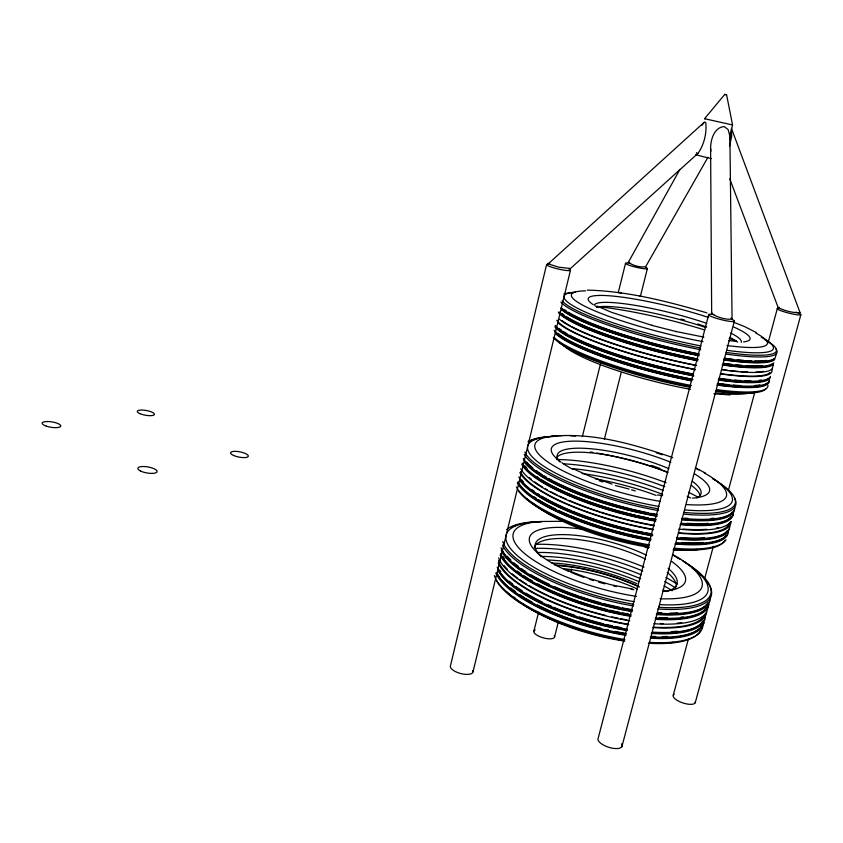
<?xml version="1.0" encoding="UTF-8"?>
<svg xmlns="http://www.w3.org/2000/svg" width="843" height="843" viewBox="0 0 843 843"><rect width="100%" height="100%" fill="white"/><g stroke="black" fill="none" stroke-linecap="round" stroke-linejoin="round"><path stroke-width="1.26" d="M679.901 169.422L628.341 262.289C632.513 265.482 640.532 267.695 645.496 266.694M710.607 148.684C710.48 140.107 714.126 127.103 724.316 126.576L728.162 129.653L729.88 136.134L732.061 319.139C725.191 319.866 717.656 317.231 711.671 313.796L710.607 148.684L710.976 151.055M729.775 140.138L729.88 136.134M546.58 264.618L450.362 666.181A11.686 4.605 15 0 0 462.491 673.947A11.686 4.605 15 0 0 472.786 670.543M473.018 671.829L570.5 270.139M533.788 631.523L538.551 612.408M582.344 436.632L600.437 364.028M618.214 292.7L625.517 263.395M554.631 636.665L558.161 622.65M571.006 571.691L571.649 569.141M604.399 439.171L621.091 372.922M640.353 296.473L647.424 268.443M729.627 136.513L732.588 125.038L726.592 94.816L724.759 94.405L704.558 118.705L732.188 124.869M708.763 314.407L598.245 737.973A12.656 5.121 18 0 0 610.511 747.804A12.656 5.121 18 0 0 621.618 743.832M621.902 746.666L734.316 321.309M673.304 695.053L688.362 639.11M704.79 578.077L713.347 546.285M728.394 490.341L754.748 392.438M768.089 342.848L777.33 308.517M776.319 353.744L775.17 358.012A112.193 17.113 14.1 0 1 723.968 358.401M695.222 702.788L800.85 314.745M729.522 146.313L731.671 136.292L731.461 128.357L800.039 312.605C793.021 313.143 784.822 310.709 778.215 307.716L729.764 178.853M645.485 267.031L707.983 157.198M702.04 125.249L704.105 122.372L705.096 122.087L705.812 122.867C706.855 133.247 704.074 144.711 698.078 153.268L570.458 268.506L558.709 267.178L548.224 263.859L704.105 122.372M778.215 307.716L779.28 307.347M711.545 313.322L712.114 313.038M547.982 263.469L549.773 263.227M628.341 262.289L628.952 262.131M698.078 153.268L697.098 153.51L696.392 152.688M551.396 436.368C591.923 432.196 632.25 443.882 670.29 456.706L672.714 457.717M561.891 521.301L540.964 521.48A98.041 29.389 15.7 0 0 526.675 555.231A98.041 29.389 15.7 0 0 636.497 596.38M587.276 290.118C627.782 291.088 667.435 301.446 706.16 312.648L706.845 312.869M713.884 393.776L730.017 394.914M728.489 340.54L736.255 341.289M704.558 118.705L705.18 118.768M657.424 494.978L662.535 495.61M703.916 337.137L675.791 331.457L676.339 331.594L651.671 325.324L652.398 325.514L611.533 312.31L597.076 306.062M618.899 292.584L621.291 292.995M639.763 296.125L641.217 296.378M632.903 589.109L610.606 584.663L588.129 578.182L567.244 570.195M726.55 94.806L724.759 94.405M612.06 484.093L590.774 476.632L572.629 468.582M733.768 322.268L744.464 326.536L756.508 332.658M695.317 467.739L705.528 473.113M799.427 312.152L800.039 312.605M731.029 317.99L732.061 319.139M645.622 267.336A11.275 1.349 13.5 0 1 642.492 268.517A11.275 1.349 13.5 0 1 627.287 264.512A11.275 1.349 13.5 0 1 630.511 263.353M554.273 635.548A10.78 3.846 15.8 0 1 542.797 637.719A10.78 3.846 15.8 0 1 535.242 629.9M568.835 268.928A12.287 1.633 13.3 0 1 566.285 270.466A12.287 1.633 13.3 0 1 550.869 266.904A12.287 1.633 13.3 0 1 548.192 264.154M731.893 319.318A13.33 1.823 14.2 0 1 729.206 321.278A13.33 1.823 14.2 0 1 711.102 316.399A13.33 1.823 14.2 0 1 713.926 314.471M730.923 516.706A108.81 27.482 15.2 0 1 680.628 524.22M655.39 520.763A108.81 27.482 15.2 0 1 524.62 467.191M708.289 523.398A108.831 27.398 15.2 0 1 686.855 523.261M655.77 519.33A108.831 27.398 15.2 0 1 650.796 518.424M648.267 517.929A108.831 27.398 15.2 0 1 638.088 515.779M635.538 515.199A108.831 27.398 15.2 0 1 632.988 514.599M631.723 514.293A108.831 27.398 15.2 0 1 552.365 485.895M551.122 485.231A108.831 27.398 15.2 0 1 540.89 479.298M538.888 477.992A108.831 27.398 15.2 0 1 537.002 476.706M527.033 468.318A108.831 27.398 15.2 0 1 524.947 465.831M704.253 472.891A99.137 24.047 15.1 0 1 686.444 504.567M660.058 501.353A99.137 24.047 15.1 0 1 549.046 462.775A99.137 24.047 15.1 0 1 562.144 435.631M570.384 435.768A99.137 24.047 15.1 0 1 575.474 436.052M656.223 452.786A99.137 24.047 15.1 0 1 662.219 454.777M696.466 468.792A99.137 24.047 15.1 0 1 698.784 469.962M694.938 474.093A81.866 19.842 15 0 1 692.503 498.129M602.703 481.964A81.866 19.842 15 0 1 599.131 480.689M572.555 469.151A81.866 19.842 15 0 1 561.975 462.807M560.827 461.985A81.866 19.842 15 0 1 575.474 441.121A81.866 19.842 15 0 1 670.817 462.27M698.552 549.562A105.428 28.293 15.4 0 1 674.189 549.467M648.657 546.253A105.428 28.293 15.4 0 1 526.875 498.93M724.769 540.742A108.81 29.126 15.3 0 1 674.2 549.299M648.941 545.969A108.81 29.126 15.3 0 1 518.519 491.016M726.013 539.71A109.748 29.284 15.3 0 1 673.82 548.192M649.553 544.936A109.748 29.284 15.3 0 1 516.39 486.938M728.31 531.965A109.801 29.01 15.3 0 1 674.948 543.935M650.67 540.658A109.801 29.01 15.3 0 1 517.381 482.881M713.968 518.203A108.895 27.092 15.1 0 1 711.081 518.487M688.141 518.424A108.895 27.092 15.1 0 1 684.664 518.15M657.045 514.462A108.895 27.092 15.1 0 1 650.807 513.303M648.278 512.797A108.895 27.092 15.1 0 1 634.252 509.72M632.977 509.414A108.895 27.092 15.1 0 1 603.714 501.279M602.429 500.879A108.895 27.092 15.1 0 1 577.676 492.038M576.528 491.574A108.895 27.092 15.1 0 1 553.545 481.111M552.302 480.457A108.895 27.092 15.1 0 1 548.677 478.487M546.369 477.17A108.895 27.092 15.1 0 1 544.156 475.863M542.049 474.556A108.895 27.092 15.1 0 1 536.39 470.731M532.881 468.023A108.895 27.092 15.1 0 1 526.706 462.006M571.691 468.56A102.878 27.271 15.3 0 1 663.283 490.521M582.113 473.576A100.486 26.839 15.3 0 1 662.682 494.398M734.348 497.823A110.18 27.134 15.1 0 1 684.084 514.135M658.52 510.584A110.18 27.134 15.1 0 1 524.272 454.43M529.689 441.184A110.18 27.134 15.1 0 1 535.979 439.192M556.401 458.086A74.648 18.525 15.1 0 1 667.93 472.712M691.429 485.42A74.648 18.525 15.1 0 1 699.943 494.915M725.918 535.252A108.568 28.683 15.3 0 1 675.517 543.545M650.322 540.205A108.568 28.683 15.3 0 1 517.971 481.848M703.178 542.502A108.589 28.599 15.3 0 1 681.734 542.565M650.691 538.772A108.589 28.599 15.3 0 1 627.972 534.072M626.697 533.767A108.589 28.599 15.3 0 1 570.5 515.684M569.257 515.168A108.589 28.599 15.3 0 1 558.435 510.373M556.159 509.288A108.589 28.599 15.3 0 1 538.34 499.541M536.253 498.202A108.589 28.599 15.3 0 1 534.262 496.864M692.303 481.258A74.426 18.272 15.1 0 1 696.876 497.865M559.615 461.795A74.426 18.272 15.1 0 1 586.939 448.444A74.426 18.272 15.1 0 1 668.857 468.655M733.284 513.566A110.043 27.798 15.2 0 1 680.059 524.588M655.749 521.216A110.043 27.798 15.2 0 1 521.838 464.482M556.643 459.488A104.964 27.282 15.3 0 1 666.096 482.691M688.489 492.259A104.964 27.282 15.3 0 1 697.783 497.033M563.83 463.85A104.406 27.408 15.3 0 1 664.811 486.664M687.14 496.253A104.406 27.408 15.3 0 1 690.702 498.023M729.69 522.597A108.705 28.019 15.2 0 1 678.373 532.755M653.156 529.351A108.705 28.019 15.2 0 1 520.458 471.606M696.803 549.373A98.61 26.649 15.4 0 1 672.977 550.005M649.3 547.36A98.61 26.649 15.4 0 1 532.892 503.176M712.904 478.803A109.284 26.818 15.1 0 1 683.958 512.396M658.625 508.877A109.284 26.818 15.1 0 1 524.873 452.09M527.992 441.7A109.284 26.818 15.1 0 1 553.134 436.505M651.576 465.441A76.039 18.841 15.1 0 1 660.132 468.529M730.955 521.459A109.99 28.082 15.2 0 1 678.857 529.151M654.558 525.8A109.99 28.082 15.2 0 1 520.784 468.813M718.721 527.444A108.758 27.766 15.2 0 1 716.381 527.992M706.708 529.309A108.758 27.766 15.2 0 1 682.967 529.067M654.2 525.347A108.758 27.766 15.2 0 1 631.439 520.626M630.164 520.321A108.758 27.766 15.2 0 1 600.954 512.154M599.679 511.743A108.758 27.766 15.2 0 1 568.877 500.299M566.454 499.256A108.758 27.766 15.2 0 1 559.446 496.063M557.212 494.989A108.758 27.766 15.2 0 1 550.911 491.796M547.244 489.794A108.758 27.766 15.2 0 1 544.894 488.466M542.639 487.128A108.758 27.766 15.2 0 1 534.683 481.89M531.438 479.425A108.758 27.766 15.2 0 1 529.267 477.602M729.364 528.645A109.864 28.715 15.3 0 1 677.445 539.214M651.945 535.811A109.864 28.715 15.3 0 1 520.089 480.879M731.092 521.691A109.938 28.335 15.2 0 1 679.026 533.25M653.504 529.804A109.938 28.335 15.2 0 1 519.868 472.607M727.161 530.626A108.631 28.388 15.3 0 1 676.792 538.73M652.819 535.568A108.631 28.388 15.3 0 1 519.657 478.508M704.453 537.729A108.642 28.304 15.3 0 1 680.712 537.592M651.966 533.925A108.642 28.304 15.3 0 1 645.738 532.776M643.209 532.281A108.642 28.304 15.3 0 1 633.03 530.099M630.49 529.509A108.642 28.304 15.3 0 1 598.783 520.721M597.508 520.31A108.642 28.304 15.3 0 1 572.85 511.343M571.702 510.879A108.642 28.304 15.3 0 1 541.701 496.169M539.499 494.82A108.642 28.304 15.3 0 1 537.402 493.482M534.462 491.49A108.642 28.304 15.3 0 1 531.785 489.551M523.64 482.27A108.642 28.304 15.3 0 1 521.575 479.709M734.896 507.602A110.127 27.398 15.1 0 1 681.724 518.297M657.403 514.894A110.127 27.398 15.1 0 1 523.292 458.508M712.672 478.529A105.912 25.901 15.1 0 1 684.642 509.92M659.036 506.485A105.912 25.901 15.1 0 1 543.756 466.211A105.912 25.901 15.1 0 1 552.702 436.432M733.473 513.44A110.064 27.703 15.2 0 1 681.66 523.271M656.128 519.773A110.064 27.703 15.2 0 1 522.165 463.123M727.488 534.272A109.811 28.925 15.3 0 1 676.55 542.629M651.049 539.235A109.811 28.925 15.3 0 1 519.299 484.135M729.922 526.021A109.875 28.62 15.3 0 1 676.602 537.686M652.313 534.378A109.875 28.62 15.3 0 1 518.814 476.938M595.316 478.877A97.409 26.175 15.4 0 1 656.096 495.378M734.358 510.173A110.106 27.492 15.1 0 1 682.567 519.846M657.024 516.337A110.106 27.492 15.1 0 1 524.588 462.364M590.269 452.017A105.101 26.597 15.2 0 1 592.882 452.417M596.802 453.06A105.101 26.597 15.2 0 1 667.603 472.091M732.188 512.059A108.873 27.176 15.1 0 1 681.903 519.372M656.665 515.895A108.873 27.176 15.1 0 1 524.135 460.088M615.401 485.526A93.836 25.311 15.4 0 1 629.089 489.109M631.576 489.825A93.836 25.311 15.4 0 1 635.264 490.921M772.23 363.913A110.855 17.345 14.1 0 1 722.767 364.745M697.235 360.435A110.855 17.345 14.1 0 1 558.814 311.847M762.262 365.672A110.876 17.25 14.1 0 1 745.992 365.662M742.388 365.419A110.876 17.25 14.1 0 1 735.928 364.829M731.85 364.376A110.876 17.25 14.1 0 1 723.168 363.259M696.371 358.707A110.876 17.25 14.1 0 1 673.125 353.702M671.882 353.407A110.876 17.25 14.1 0 1 566.138 316.483M564.283 315.219A110.876 17.25 14.1 0 1 561.975 313.427M755.823 333.069A101.002 14.752 14 0 1 726.993 345.525M703.009 341.647A101.002 14.752 14 0 1 593.609 310.35A101.002 14.752 14 0 1 585.59 290.867M733.821 327.042A83.404 12.171 14 0 1 743.579 341.889M597.476 307.189A83.404 12.171 14 0 1 595.116 305.861M593.093 304.586A83.404 12.171 14 0 1 616.57 296.462A83.404 12.171 14 0 1 708.605 317.484M757.615 391.753A107.388 18.567 14.3 0 1 715.96 391.437M690.291 387.358A107.388 18.567 14.3 0 1 558.192 341.52M765.834 388.865A110.844 19.073 14.3 0 1 716.086 390.804M690.522 386.631A110.844 19.073 14.3 0 1 553.271 337.39M767.973 385.356A111.792 19.147 14.3 0 1 716.982 389.666M691.397 385.493A111.792 19.147 14.3 0 1 554.768 338.054M769.111 381.152A111.845 18.852 14.2 0 1 716.919 385.072M691.355 380.804A111.845 18.852 14.2 0 1 555.79 333.828M766.593 360.404A110.939 16.923 14.1 0 1 754.738 360.983M751.798 360.899A110.939 16.923 14.1 0 1 746.15 360.593M743.716 360.404A110.939 16.923 14.1 0 1 737.267 359.803M733.178 359.35A110.939 16.923 14.1 0 1 724.495 358.212M697.698 353.628A110.939 16.923 14.1 0 1 568.34 312.268M566.348 310.993A110.939 16.923 14.1 0 1 564.62 309.771M596.507 307.221A76.049 11.56 14.1 0 1 705.812 327.569M729.796 337.369A76.049 11.56 14.1 0 1 737.593 342.163M767.025 383.175A110.591 18.641 14.2 0 1 717.456 384.861M691.955 380.667A110.591 18.641 14.2 0 1 554.926 331.9M759.986 384.903A110.612 18.546 14.2 0 1 754.685 385.546M740.67 385.588A110.612 18.546 14.2 0 1 733.252 385.093M729.258 384.724A110.612 18.546 14.2 0 1 717.846 383.386M691.091 378.939A110.612 18.546 14.2 0 1 667.898 373.965M666.665 373.67A110.612 18.546 14.2 0 1 558.003 333.248M722.24 364.935A112.108 17.534 14.1 0 0 773.474 364.26L772.251 368.802A112.045 17.851 14.1 0 1 722.219 369.856M697.846 360.804A112.108 17.534 14.1 0 1 558.361 312.563M775.96 349.076A112.256 16.818 14 0 1 726.381 354.113M700.733 349.74A112.256 16.818 14 0 1 560.89 302.142M769.933 372.427A110.739 17.914 14.2 0 1 720.428 373.628M694.906 369.371A110.739 17.914 14.2 0 1 556.78 320.256M747.509 393.396A100.443 17.555 14.3 0 1 715.918 393.059M690.565 389.318A100.443 17.555 14.3 0 1 563.904 345.788M594.262 305.071A75.817 11.307 14 0 1 706.771 323.354M730.712 333.038A75.817 11.307 14 0 1 741.239 342.269M680.954 319.033A77.461 11.739 14.1 0 1 684.621 320.055M697.698 323.975A77.461 11.739 14.1 0 1 706.676 326.947M696.603 365.567A112.045 17.851 14.1 0 1 559.352 319.149M763.632 371.373A110.791 17.65 14.1 0 1 755.855 372.048M747.741 371.984A110.791 17.65 14.1 0 1 740.734 371.594M738.215 371.394A110.791 17.65 14.1 0 1 730.196 370.583M727.404 370.256A110.791 17.65 14.1 0 1 723.916 369.814M695.991 365.209A110.791 17.65 14.1 0 1 590.722 335.272M589.668 334.85A110.791 17.65 14.1 0 1 571.638 326.557M570.342 325.862A110.791 17.65 14.1 0 1 561.996 320.561M770.397 376.389A111.919 18.525 14.2 0 1 718.247 380.045M693.884 375.989A111.919 18.525 14.2 0 1 554.884 326.894M764.896 339.697A111.339 16.586 14 0 1 726.234 352.416M700.607 348.022A111.339 16.586 14 0 1 562.102 300.962M563.809 294.049A111.339 16.586 14 0 1 573.925 292.51M771.682 369.181A111.993 18.124 14.2 0 1 721.123 374.007M695.517 369.74A111.993 18.124 14.2 0 1 558.393 323.111M768.321 378.37A110.654 18.314 14.2 0 1 718.784 379.835M693.273 375.62A110.654 18.314 14.2 0 1 555.358 326.136M761.303 380.014A110.675 18.219 14.2 0 1 759.353 380.309M750.828 380.815A110.675 18.219 14.2 0 1 744.285 380.72M740.818 380.551A110.675 18.219 14.2 0 1 734.58 380.098M730.586 379.729A110.675 18.219 14.2 0 1 719.174 378.359M692.409 373.892A110.675 18.219 14.2 0 1 669.205 368.907M667.962 368.612A110.675 18.219 14.2 0 1 612.461 352.869M611.333 352.49A110.675 18.219 14.2 0 1 569.531 335.177M567.002 333.754A110.675 18.219 14.2 0 1 563.609 331.678M561.649 330.34A110.675 18.219 14.2 0 1 559.172 328.443M699.564 354.229A112.193 17.113 14.1 0 1 561.965 308.39M761.261 337.284A107.904 15.975 14 0 1 726.835 350.298M701.091 345.978A107.904 15.975 14 0 1 589.015 313.649A107.904 15.975 14 0 1 575.484 292.173M773.863 362.838A112.13 17.44 14.1 0 1 723.863 363.628M698.236 359.308A112.13 17.44 14.1 0 1 560.795 313.206M769.49 379.75A111.866 18.757 14.2 0 1 717.309 383.597M692.957 379.55A111.866 18.757 14.2 0 1 554.072 330.256M769.954 377.306A111.929 18.43 14.2 0 1 718.636 378.57M693.062 374.271A111.929 18.43 14.2 0 1 555.231 325.493M598.973 306.757A107.072 16.807 14.1 0 1 704.685 329.992M729.153 338.359A107.072 16.807 14.1 0 1 736.54 341.225M774.78 359.434A112.172 17.208 14.1 0 1 723.579 359.887M699.174 355.725A112.172 17.208 14.1 0 1 561.617 309.813M773.537 359.086A110.918 17.018 14.1 0 1 724.105 359.698M698.562 355.367A110.918 17.018 14.1 0 1 560.711 308.022M706.392 607.445A107.619 33.32 15.9 0 1 655.327 618.773M630.585 615.843A107.619 33.32 15.9 0 1 502.628 557.697M683.273 616.855A107.63 33.235 15.8 0 1 681.06 617.118M667.329 617.793A107.63 33.235 15.8 0 1 659.416 617.592M628.499 614.02A107.63 33.235 15.8 0 1 622.271 612.861M619.763 612.366A107.63 33.235 15.8 0 1 609.679 610.132M607.171 609.531A107.63 33.235 15.8 0 1 579.584 601.533M578.372 601.122A107.63 33.235 15.8 0 1 551.733 590.711M550.511 590.163A107.63 33.235 15.8 0 1 537.655 583.851M532.333 580.922A107.63 33.235 15.8 0 1 530.31 579.752M529.33 579.173A107.63 33.235 15.8 0 1 523.482 575.484M521.29 574.009A107.63 33.235 15.8 0 1 517.212 571.048M504.725 559.014A107.63 33.235 15.8 0 1 502.955 556.369M672.514 554.399A98.041 29.389 15.7 0 1 660.101 598.741M671.818 561.533A80.96 24.257 15.7 0 1 663.146 591.217M633.81 589.763A80.96 24.257 15.7 0 1 631.112 589.373M616.244 586.612A80.96 24.257 15.7 0 1 613.725 586.043M604.905 583.872A80.96 24.257 15.7 0 1 598.562 582.102M593.535 580.585A80.96 24.257 15.7 0 1 589.837 579.404M583.778 577.329A80.96 24.257 15.7 0 1 570.974 572.344M568.783 571.406A80.96 24.257 15.7 0 1 529.552 537.381A80.96 24.257 15.7 0 1 581.333 529.098M644.684 546.801A80.96 24.257 15.7 0 1 648.33 548.414M673.768 642.261A104.269 33.889 16 0 1 670.301 642.703M664.021 643.209A104.269 33.889 16 0 1 649.416 643.198M624.052 640.511A104.269 33.889 16 0 1 522.586 604.178M520.352 602.703A104.269 33.889 16 0 1 506.885 591.976M700.375 630.943A107.63 34.9 16 0 1 649.057 643.293M624.273 640.469A107.63 34.9 16 0 1 496.664 580.985M702.83 626.665A108.547 35.111 16 0 1 650.174 642.387M624.863 639.521A108.547 35.111 16 0 1 494.335 575.579M703.894 622.703A108.599 34.858 16 0 1 651.27 638.235M625.959 635.348A108.599 34.858 16 0 1 495.779 572.934M551.849 562.945A92.804 30.285 16.1 0 1 636.939 583.693M554.673 564.936A89.031 29.073 16.1 0 1 638.783 586.38M677.603 612.829A107.693 32.94 15.8 0 1 669.922 613.082M661.881 612.924A107.693 32.94 15.8 0 1 658.204 612.735M632.187 609.679A107.693 32.94 15.8 0 1 622.26 607.856M619.742 607.339A107.693 32.94 15.8 0 1 608.404 604.758M607.15 604.452A107.693 32.94 15.8 0 1 603.367 603.493M600.838 602.819A107.693 32.94 15.8 0 1 579.573 596.37M578.319 595.938A107.693 32.94 15.8 0 1 554.041 586.486M549.257 584.325A107.693 32.94 15.8 0 1 530.479 574.505M525.758 571.575A107.693 32.94 15.8 0 1 521.374 568.625M518.35 566.422A107.693 32.94 15.8 0 1 513.872 562.818M510.763 559.994A107.693 32.94 15.8 0 1 507.275 556.275M534.293 547.307A73.826 22.529 15.8 0 1 645.401 559.046M667.235 572.397A73.826 22.529 15.8 0 1 676.402 586.77M537.528 552.492A101.75 32.74 16 0 1 641.27 574.831M664.021 585.843A101.75 32.74 16 0 1 672.198 590.743M540.605 556.422A99.39 32.182 16 0 1 640.659 578.772M662.946 589.784A99.39 32.182 16 0 1 665.275 591.143M706.56 580.996A108.968 33.056 15.8 0 1 657.772 608.941M633.62 605.98A108.968 33.056 15.8 0 1 502.533 545.094M511.353 527.086A108.968 33.056 15.8 0 1 516.38 525.326M692.124 567.961A108.968 33.056 15.8 0 1 695.538 570.49M698.678 573.04A108.968 33.056 15.8 0 1 701.524 575.569M701.492 625.569A107.377 34.468 16 0 1 700.301 627.34M698.721 629.004A107.377 34.468 16 0 1 650.343 637.656M625.632 634.811A107.377 34.468 16 0 1 496.938 573.135M667.603 636.476A107.398 34.384 16 0 1 662.335 636.602M655.633 636.507A107.398 34.384 16 0 1 651.966 636.339M625.991 633.42A107.398 34.384 16 0 1 614.832 631.365M608.541 630.016A107.398 34.384 16 0 1 606.022 629.436M601.017 628.225A107.398 34.384 16 0 1 573.556 620.079M572.302 619.647A107.398 34.384 16 0 1 548.14 610.047M547.023 609.542A107.398 34.384 16 0 1 537.507 604.937M531.922 601.965A107.398 34.384 16 0 1 525.705 598.382M524.725 597.792A107.398 34.384 16 0 1 520.036 594.789M515.684 591.765A107.398 34.384 16 0 1 510.826 588.003M668.088 568.34A73.604 22.276 15.8 0 1 666.044 591.586M541.153 556.696A73.604 22.276 15.8 0 1 560.711 534.62A73.604 22.276 15.8 0 1 646.296 555.094M656.265 619.342A108.842 33.699 15.9 0 0 708.858 604.22A108.852 33.615 15.8 0 1 655.411 617.866M630.912 616.359A108.842 33.699 15.9 0 1 500.152 554.926M535.716 544.346A103.815 32.877 15.9 0 1 643.999 567.065M665.97 577.508A103.815 32.877 15.9 0 1 677.108 584.125M535.042 548.414A103.257 32.972 16 0 1 642.788 571.006M664.632 581.438A103.257 32.972 16 0 1 675.717 588.056M704.232 615.453A107.514 33.825 15.9 0 1 653.125 627.118M628.393 624.22A107.514 33.825 15.9 0 1 498.508 560.574M658.035 643.146A97.535 31.865 16.1 0 1 648.351 643.22M624.821 641.123A97.535 31.865 16.1 0 1 522.302 603.651M515.642 598.498A97.535 31.865 16.1 0 1 513.998 597.055M683.61 561.385A104.743 31.602 15.8 0 1 659.626 604.589M634.189 601.681A104.743 31.602 15.8 0 1 517.539 555.769A104.743 31.602 15.8 0 1 541.764 521.627M673.504 555.526A104.743 31.602 15.8 0 1 675.854 556.801M678.151 558.098A104.743 31.602 15.8 0 1 680.385 559.404M682.324 560.584A108.083 32.698 15.8 0 1 658.573 607.255M633.725 604.252A108.083 32.698 15.8 0 1 502.807 541.522M506.685 529.509A108.083 32.698 15.8 0 1 542.028 521.627M676.444 557.234A108.083 32.698 15.8 0 1 678.847 558.561M707.835 607.15A108.779 33.973 15.9 0 1 653.873 623.715M629.742 620.827A108.779 33.973 15.9 0 1 498.624 557.897M681.724 622.629A107.556 33.583 15.9 0 1 677.203 623.135M663.062 623.588A107.556 33.583 15.9 0 1 660.28 623.525M626.96 619.9A107.556 33.583 15.9 0 1 620.743 618.741M618.235 618.235A107.556 33.583 15.9 0 1 611.934 616.886M605.653 615.411A107.556 33.583 15.9 0 1 578.098 607.403M576.886 606.992A107.556 33.583 15.9 0 1 550.279 596.538M549.056 595.98A107.556 33.583 15.9 0 1 528.888 585.516M526.696 584.199A107.556 33.583 15.9 0 1 519.889 579.731M517.802 578.245A107.556 33.583 15.9 0 1 512.186 573.83M507.328 569.288A107.556 33.583 15.9 0 1 504.051 565.537M556.928 565.537A86.84 28.335 16.1 0 1 639.3 587.065M704.822 619.32A108.652 34.563 16 0 1 651.302 633.441M627.192 630.606A108.652 34.563 16 0 1 498.192 571.09M563.851 568.688A86.808 28.472 16.1 0 1 637.434 589.004M547.834 560.015A96.344 31.339 16 0 1 638.794 581.628M706.708 612.166A108.726 34.205 15.9 0 1 652.84 627.614M628.72 624.747A108.726 34.205 15.9 0 1 498.224 562.882M702.714 621.049A107.44 34.184 16 0 1 651.586 632.945M626.865 630.079A107.44 34.184 16 0 1 499.341 571.259M677.308 631.144A107.451 34.099 15.9 0 1 671.376 631.66M621.07 627.603A107.451 34.099 15.9 0 1 614.8 626.36M612.281 625.822A107.451 34.099 15.9 0 1 605.991 624.4M603.493 623.788A107.451 34.099 15.9 0 1 579.636 616.981M574.757 615.348A107.451 34.099 15.9 0 1 553.904 607.35M551.585 606.349A107.451 34.099 15.9 0 1 548.203 604.842M542.175 601.997A107.451 34.099 15.9 0 1 525.874 593.145M522.323 590.911A107.451 34.099 15.9 0 1 515.8 586.401M512.871 584.157A107.451 34.099 15.9 0 1 509.372 581.206M500.774 571.723A107.451 34.099 15.9 0 1 499.657 569.931M710.554 597.097A108.916 33.32 15.8 0 1 657.888 613.219M632.524 610.195A108.916 33.32 15.8 0 1 501.058 547.834M631.281 614.958A108.852 33.615 15.8 0 1 500.468 553.598M703.968 622.503A108.61 34.774 16 0 1 650.417 636.771M626.317 633.947A108.61 34.774 16 0 1 497.412 574.273M705.475 616.886A108.673 34.479 15.9 0 1 652.882 632.134M627.561 629.215A108.673 34.479 15.9 0 1 497.191 567.118M709.806 600.954A108.895 33.404 15.8 0 1 656.297 614.526M632.155 611.596A108.895 33.404 15.8 0 1 501.248 550.416M707.625 602.903A107.672 33.025 15.8 0 1 656.581 614.041M631.828 611.08A107.672 33.025 15.8 0 1 502.407 550.627M711.344 158.6A14.31 0.622 12.9 0 1 695.812 154.543M695.327 701.671A11.633 4.215 18.2 0 1 682.293 702.735A11.633 4.215 18.2 0 1 674.2 694.21M796.034 312.142A12.202 1.486 14.3 0 1 798.627 314.934A12.202 1.486 14.3 0 1 782.062 311.12A12.202 1.486 14.3 0 1 779.585 308.348M233.574 455.452A9.041 2.655 11.1 0 0 248.158 456.569A9.041 2.655 11.1 0 0 236.609 451.405A9.041 2.655 11.1 0 0 233.574 455.452M140.655 471.079A9.789 3.056 9.9 0 0 156.787 472.217A9.789 3.056 9.9 0 0 144.901 466.569A9.789 3.056 9.9 0 0 140.655 471.079M46.354 426.179A9.431 2.74 8.9 0 0 60.77 426.094A9.431 2.74 8.9 0 0 47.24 421.521A9.431 2.74 8.9 0 0 46.354 426.179M139.812 413.597A8.704 2.403 10.1 0 0 154.153 414.851A8.704 2.403 10.1 0 0 143.616 410.141A8.704 2.403 10.1 0 0 139.812 413.597"/></g></svg>
